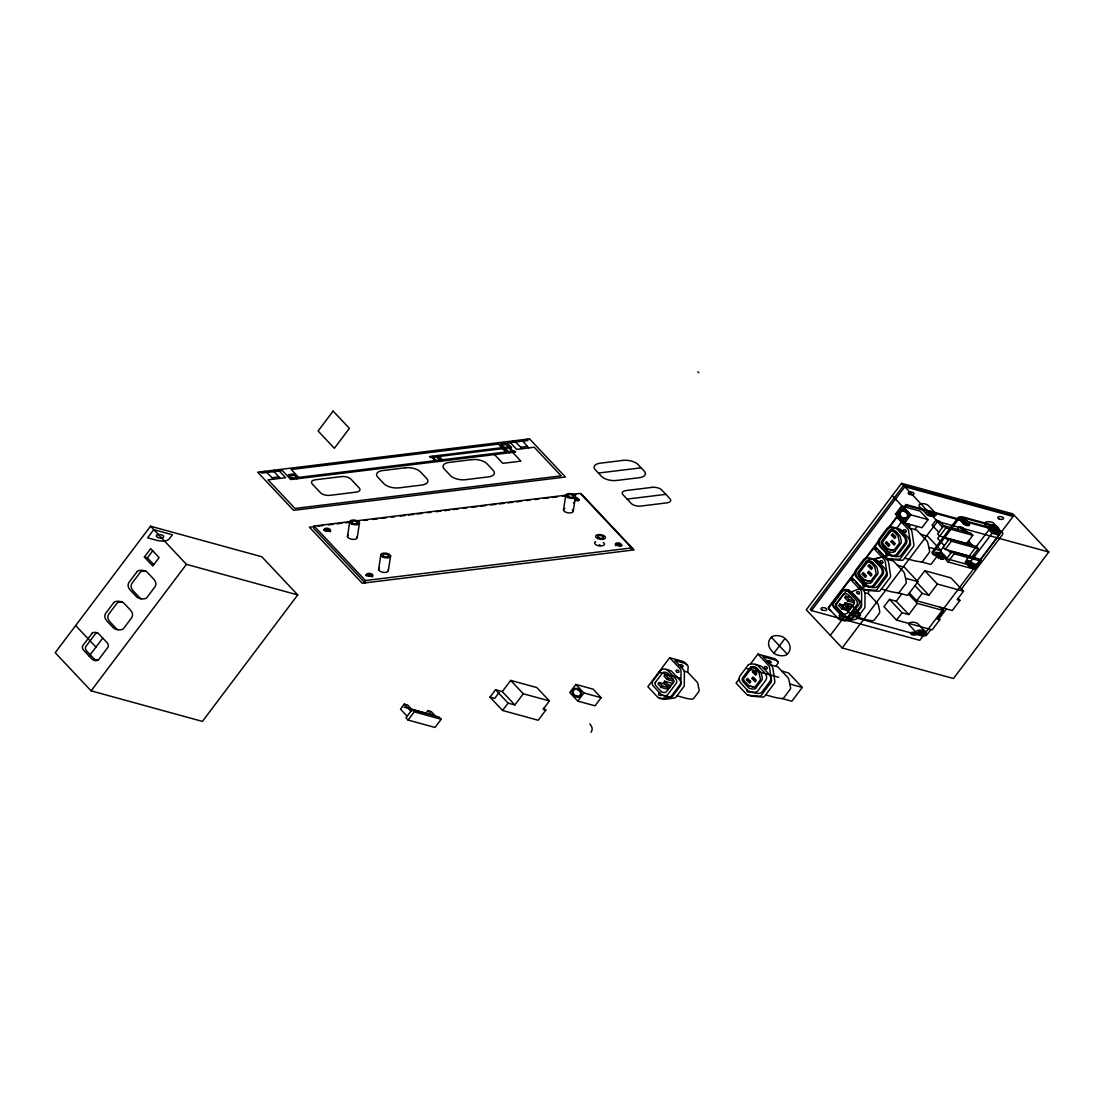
<?xml version="1.0" encoding="UTF-8"?>
<svg xmlns="http://www.w3.org/2000/svg" width="1104" height="1104" viewBox="0 0 1104 1104"><rect width="100%" height="100%" fill="white"/><g stroke="black" fill="none" stroke-linecap="round" stroke-linejoin="round"><path stroke-width="1.5" d="M676.973 695.768L686.743 698.459A2.829 1.325 8.6 0 0 687.475 698.611L690.828 699.08A2.829 1.325 8.6 0 0 693.629 698.501L698.556 691.96A11.233 5.258 8.6 0 0 699.067 689.862L697.852 683.735A11.233 5.258 8.6 0 0 696.721 681.72L687.764 672.212L688.165 666.913A7.397 3.464 8.6 0 0 683.128 662.883L674.944 660.634L683.197 669.397A11.233 5.258 8.6 0 1 684.383 671.936L684.287 685.225A11.233 5.258 8.6 0 1 683.735 686.798L675.758 697.383A2.829 1.325 8.6 0 1 674.434 697.976L665.077 699.315A2.829 1.325 8.6 0 1 662.855 699.149L659.488 698.225M857.601 617.274L867.371 619.965A2.829 1.325 8.6 0 0 868.103 620.117L871.456 620.6A2.829 1.325 8.6 0 0 874.258 620.006L879.184 613.479A11.233 5.258 8.6 0 0 879.695 611.368L878.48 605.24A11.233 5.258 8.6 0 0 877.349 603.226L868.393 593.717L868.641 590.502M314.088 526.028L313.729 528.374L365.051 582.884L365.41 580.538L314.088 526.028L351.624 521.433M347.456 536.627L349.664 522.068M357.282 537.358L359.49 522.799M378.575 569.678L380.783 555.119M388.401 570.409L390.609 555.85M563.482 510.158L565.69 495.586M573.307 510.89L575.515 496.317M631.226 550.275L631.571 547.929L580.262 493.405L571.734 494.454M902.078 521.226L896.71 528.333M150.53 526.208L55.2 652.712L91.108 690.856L202.405 721.409L297.735 594.918L261.841 556.775L150.53 526.208L186.438 564.351L297.735 594.918M144.362 557.051L150.71 548.633L159.114 557.561L152.766 565.979L144.362 557.051L147.398 557.879L153.773 564.655M147.398 557.879L152.738 550.786M89.148 656.107L102.741 638.084M91.108 690.856L186.438 564.351M273.102 471.725L274.275 470.152M521.737 441.255L522.91 439.696M441.172 719.27L439.047 717.02L412.109 709.624L405.941 717.793L408.066 720.056L435.004 727.453L441.172 719.27L414.235 711.873L407.624 705.056L404.257 704.131L400.49 709.141L407.141 716.22M408.066 720.056L414.235 711.873M425.744 713.363L427.828 710.603L431.195 711.528L435.418 716.027M489.997 697.107L495.544 689.752L502.279 691.601L514.85 704.959L523.282 693.767L549.419 700.93L543.071 709.361L545.831 710.12L538.186 720.25L502.568 710.465L489.997 697.107L494.702 698.404L499.146 692.512M502.279 691.601L510.71 680.409L536.834 687.571L549.419 700.93M502.568 710.465L508.116 703.11L514.85 704.959M575.86 684.425L569.747 692.539L577.792 701.081L595.028 705.815L601.142 697.7L593.096 689.144L575.86 684.425L583.906 692.967L601.142 697.7M577.792 701.081L583.906 692.967M669.7 657.708L647.841 686.716L657.86 697.369A2.829 1.325 8.6 0 0 661.71 698.39L671.066 697.052A2.829 1.325 8.6 0 0 672.391 696.458L680.368 685.874A11.233 5.258 8.6 0 0 680.92 684.301L681.016 671.011A11.233 5.258 8.6 0 0 679.829 668.472L669.7 657.708L681.251 660.882A7.397 3.464 8.6 0 1 685.501 663.131L687.378 665.132M655.086 682.741L662.524 672.874A2.829 1.325 8.6 0 1 664.981 672.239A2.829 1.325 8.6 0 1 667.685 673.288L672.626 678.532A11.233 5.258 8.6 0 1 673.261 682.658L666.319 691.849A2.829 1.325 8.6 0 1 663.877 692.47A2.829 1.325 8.6 0 1 661.158 691.421L656.231 686.177A11.233 5.258 8.6 0 1 655.597 682.065M664.925 684.163L659.143 682.576L658.039 684.052L661.227 687.447L668.196 689.365M670.266 676.034L665.132 674.627L664.028 676.103L667.216 679.484L673.799 681.292M672.667 683.431L664.649 681.223L663.545 682.7L666.733 686.095L669.99 686.992M661.227 687.447L662.331 685.97L669.314 687.889M667.216 679.484L668.334 678.022L673.274 679.374M666.733 686.095L667.837 684.618L671.108 685.515M739.087 679.098L736.078 683.1L746.635 694.319A2.829 1.325 8.6 0 0 749.368 695.368L758.696 696.1A2.829 1.325 8.6 0 0 761.139 695.479L770.965 682.438A11.261 5.272 8.6 0 0 771.489 680.45L769.502 667.285A11.261 5.272 8.6 0 0 768.343 665.146L757.937 654.092L750.416 664.07M746.442 679.829L747.56 678.353L750.748 681.748L749.644 683.21L746.442 679.829L749.809 680.754M752.445 671.867L753.549 670.39L756.737 673.785L755.633 675.262L752.445 671.867L755.812 672.791M751.948 678.463L753.066 677L756.254 680.381L755.15 681.858L751.948 678.463L755.315 679.388M901.595 483.317L806.265 609.808L842.159 647.951L953.47 678.518L1048.8 552.014L1012.892 513.871L901.595 483.317L937.503 521.461L1048.8 552.014M773.904 653.209L784.999 638.485A7.411 3.464 8.6 0 0 777.906 635.656A7.411 3.464 8.6 0 0 771.392 637.284A35.77 16.739 8.6 0 0 773.89 653.044A7.411 3.464 8.6 0 0 780.997 655.721A7.411 3.464 8.6 0 0 787.331 654.079A35.77 16.739 8.6 0 0 784.999 638.485M1013.099 516.465L1011.899 515.195L903.624 485.47L810.295 609.325L811.481 610.595L904.825 486.74L1013.099 516.465L925.856 632.219M775.753 666.278L778.03 663.269A4.83 2.263 8.6 0 0 774.98 660.026L762.892 656.714L771.71 666.071A11.261 5.272 8.6 0 1 772.869 668.21L774.856 681.375A11.261 5.272 8.6 0 1 774.332 683.362L764.506 696.403A2.829 1.325 8.6 0 1 762.064 697.024L752.735 696.293A2.829 1.325 8.6 0 1 751.631 696.1L748.264 695.175M892.294 495.655L910.179 514.657L903.831 523.089L895.427 514.147L901.775 505.729M928.064 519.598L910.828 514.864L904.714 522.979L921.95 527.712L928.064 519.598L920.032 511.055L902.796 506.322L896.669 514.436L910.731 529.34A11.261 5.272 8.6 0 1 911.89 531.479L913.877 544.631A11.261 5.272 8.6 0 1 913.353 546.632L903.527 559.659A2.829 1.325 8.6 0 1 901.085 560.294L891.742 559.549A2.829 1.325 8.6 0 1 890.638 559.355L887.285 558.431M854.827 572.355L828.662 607.076A4.94 2.305 8.6 0 0 828.938 608.897L829.946 609.96M865.301 558.458L878.135 541.429M888.61 527.533L897.676 515.499M904.286 506.722L905.942 504.528L998.513 529.948A4.94 2.305 8.6 0 1 1001.356 531.452L1002.363 532.514M895.427 514.147L898.449 514.988L903.803 507.881M850.328 579.214L828.469 608.221L838.502 618.875A2.829 1.325 8.6 0 0 842.338 619.896L851.695 618.571A2.829 1.325 8.6 0 0 853.019 617.964L860.996 607.379A11.233 5.258 8.6 0 0 861.562 605.806L861.644 592.531A11.233 5.258 8.6 0 0 860.458 589.978L850.328 579.214L854.731 580.428M854.786 573.293L851.777 577.295L862.348 588.515A2.829 1.325 8.6 0 0 865.067 589.564L874.409 590.295A2.829 1.325 8.6 0 0 876.838 589.674L886.664 576.633A11.261 5.272 8.6 0 0 887.202 574.646L885.215 561.481A11.261 5.272 8.6 0 0 884.042 559.342L873.637 548.288L866.116 558.265M878.108 542.368L875.099 546.356L885.656 557.575A2.829 1.325 8.6 0 0 888.375 558.624L897.718 559.369A2.829 1.325 8.6 0 0 900.16 558.734L909.986 545.707A11.261 5.272 8.6 0 0 910.51 543.706L908.523 530.555A11.261 5.272 8.6 0 0 907.364 528.416L896.945 517.348L889.424 527.339M851.267 579.476L852.412 577.958M874.575 548.55L875.72 547.032M897.897 517.61L898.684 516.562M905.791 507.136L906.95 505.604L999.52 531.024A4.94 2.305 8.6 0 1 1002.639 534.336L961.432 589.012M835.728 604.247L843.152 594.38A2.829 1.325 8.6 0 1 845.609 593.759A2.829 1.325 8.6 0 1 848.314 594.808L853.254 600.038A11.233 5.258 8.6 0 1 853.889 604.164L846.961 613.355A2.829 1.325 8.6 0 1 844.505 613.99A2.829 1.325 8.6 0 1 841.8 612.941L836.86 607.697A11.233 5.258 8.6 0 1 836.225 603.571M862.155 574.025L863.259 572.548L866.447 575.943L865.343 577.406L862.155 574.025L865.522 574.949M868.144 566.062L869.262 564.599L872.45 567.98L871.332 569.457L868.144 566.062L871.511 566.987M885.463 543.085L886.567 541.609L889.769 545.003L888.651 546.48L885.463 543.085L888.83 544.01M891.452 535.136L892.57 533.66L895.758 537.055L894.654 538.517L891.452 535.136L894.82 536.061M845.554 605.682L839.771 604.095L838.667 605.558L841.855 608.953L848.838 610.871M850.908 597.54L845.774 596.132L844.657 597.609L847.844 601.004L854.441 602.812M867.661 572.672L868.765 571.196L871.967 574.577L870.849 576.053L867.661 572.672L871.028 573.597M890.969 541.733L892.087 540.256L895.275 543.651L894.157 545.128L890.969 541.733L894.337 542.657M853.295 604.937L845.278 602.743L844.174 604.205L847.361 607.6L850.618 608.497M841.855 608.953L842.959 607.476L849.942 609.394M847.844 601.004L848.962 599.527L853.916 600.893M847.361 607.6L848.479 606.124L851.736 607.021M830.318 635.366L844.146 617.026M891.466 560.473L892.142 559.576M914.774 529.547L917.051 526.525M781.715 671.066L788.601 672.957L802.249 687.447L791.872 701.233L782.06 698.528M943.672 525.78L939.269 521.102L935.902 520.177L932.121 525.187L938.786 532.266M842.159 647.951L937.503 521.461M943.754 525.67L937.586 533.839L939.711 536.102L966.649 543.499L972.803 535.316L970.678 533.066L943.754 525.67L945.866 527.919L972.803 535.316M939.808 619.73L937.048 618.971L943.396 610.54L917.258 603.377L908.827 614.569L896.255 601.211L889.52 599.362L883.973 606.717L896.545 620.075L932.162 629.86L939.808 619.73L937.958 617.757M939.573 535.951L937.655 538.517L944.306 545.583M939.711 536.102L945.866 527.919M896.255 601.211L901.802 593.842M917.176 580.828L924.807 570.699L950.93 577.875L963.516 591.233L957.168 599.665L959.928 600.41L952.283 610.553L916.665 600.769L909.379 593.027M940.925 550.358L949.274 538.987L976.212 546.383L978.337 548.633L972.169 556.816L945.231 549.419L943.106 547.17M897.428 565.262L904.314 567.152L917.948 581.656L907.571 595.429L897.773 592.724M920.736 534.336L927.622 536.227L941.27 550.717L930.879 564.489L921.081 561.798M957.389 529.409L959.473 526.649L962.84 527.574L967.063 532.073M945.231 549.419L951.4 541.25L978.337 548.633M896.545 620.075L902.092 612.72L908.827 614.569M952.021 551.531L945.852 559.7L947.977 561.964L974.915 569.347L981.07 561.177L978.944 558.928L952.021 551.531L954.132 553.78L981.07 561.177M916.665 600.769L922.213 593.4L928.947 595.249L937.379 584.057L963.516 591.233M947.977 561.964L954.132 553.78M988.908 529.823L966.704 559.286L969.892 562.667L976.626 564.517L998.83 535.067L995.642 531.673L988.908 529.823L992.096 533.218L998.83 535.067M969.892 562.667L992.096 533.218M973.148 563.564L972.928 563.854A4.223 1.973 8.6 0 1 967.642 564.503L935.792 555.767A4.223 1.973 8.6 0 1 933.128 552.938L958.934 518.687A4.223 1.973 8.6 0 1 964.22 518.038L996.07 526.787A4.223 1.973 8.6 0 1 998.734 529.616L996.498 532.583M923.924 634.786L919.756 640.32L811.481 610.595M930.907 629.515L926.891 634.841A4.94 2.305 8.6 0 1 920.708 635.6L856.98 618.102M938.952 618.833L946.418 608.939M850.867 592.061L866.267 586.1L870.532 587.218A5.63 2.636 8.6 0 0 877.583 586.362L885.408 575.971A22.535 10.543 8.6 0 0 884.138 567.704L878.232 561.425M873.471 559.3L889.313 555.05L893.854 556.292A5.63 2.636 8.6 0 0 900.905 555.422L908.73 545.045A22.535 10.543 8.6 0 0 907.46 536.779L901.54 530.486M873.374 559.259L889.313 555.05M506.446 444.539L505.259 443.27L500.374 443.863L501.575 445.147L506.446 444.539L508.778 446.844M510.6 446.623L429.525 456.559L430.436 457.525L511.511 447.589L507.219 443.035L527.891 440.496L526.691 439.226M266.782 472.498L272.136 477.715L278.76 476.9L280.126 478.363M515.416 442.028L520.771 447.244L527.395 446.444L528.761 447.893M294.478 475.327L293.278 474.044L288.406 474.651L289.607 475.921L294.478 475.327L296.81 477.632M289.814 478.487L514.616 450.929L515.623 452.005L290.863 479.55L282.389 470.58L261.717 473.119L260.516 471.85M598.409 473.05L641.148 467.82M356.744 520.798L566.614 495.089M314.571 526.567L309.451 527.201L362.195 583.229L634.069 549.916L581.311 493.874M317.993 526.153L323.127 525.518M328.261 524.883L333.38 524.262M336.803 523.848L341.936 523.213M345.359 522.799L350.479 522.164M355.612 521.543L359.035 521.116M364.168 520.495L367.577 520.067M372.71 519.446L377.844 518.811M381.266 518.397L386.386 517.762M391.52 517.141L394.942 516.713M400.076 516.092L405.196 515.458M408.618 515.044L413.752 514.409M417.174 513.995L422.294 513.36M427.427 512.739L430.85 512.325M435.983 511.69L441.103 511.055M444.526 510.641L449.659 510.02M453.082 509.593L458.201 508.972M463.335 508.337L466.757 507.923M471.891 507.288L477.011 506.667M480.433 506.239L485.567 505.618M490.7 504.983L495.82 504.362M499.243 503.935L504.376 503.314M507.799 502.886L512.918 502.265M516.341 501.837L521.474 501.216M526.608 500.581L530.017 500.167M535.15 499.532L538.573 499.118M543.706 498.484L548.826 497.863M552.248 497.449L557.382 496.814M562.502 496.179L565.924 495.765M572.769 494.923L576.191 494.509M627.086 499.091L665.836 494.344M365.41 580.538L631.571 547.929M840.489 614.569L839.62 614.721A4.789 2.249 8.6 0 0 839.896 616.888L841.69 617.026A4.789 2.249 8.6 0 0 842.076 616.17M659.861 693.064L658.991 693.215A4.789 2.249 8.6 0 0 659.267 695.382L661.061 695.52A4.789 2.249 8.6 0 0 661.434 694.664M904.245 511.345L906.77 512.035M903.279 517.955L906.412 518.825M896.945 517.348L900.312 518.273M909.572 528.112L916.734 530.072L926.656 540.629A11.261 5.272 8.6 0 1 927.788 542.588L929.554 550.634A11.261 5.272 8.6 0 1 929.057 552.8L922.751 561.163A2.829 1.325 8.6 0 1 919.784 561.715L914.761 560.86A2.829 1.325 8.6 0 1 914.195 560.735L904.687 558.127M894.088 527.629L898.297 528.788M893.039 531.341L896.614 532.321M928.823 547.308L941.27 550.717M512.932 440.91L516.506 441.89M888.541 549.295L895.04 551.075M873.637 548.288L878.053 549.502M879.64 551.2L878.605 550.91L887.409 560.266A11.261 5.272 8.6 0 1 888.582 562.405L890.569 575.57A11.261 5.272 8.6 0 1 890.031 577.558L880.205 590.599A2.829 1.325 8.6 0 1 877.777 591.22L868.434 590.488A2.829 1.325 8.6 0 1 867.33 590.295L863.963 589.37M886.264 559.052L893.412 561.011L903.348 571.568A11.261 5.272 8.6 0 1 904.48 573.528L906.246 581.56A11.261 5.272 8.6 0 1 905.749 583.726L899.443 592.103A2.829 1.325 8.6 0 1 896.462 592.655L891.452 591.799A2.829 1.325 8.6 0 1 890.887 591.675L881.365 589.053M870.78 558.555L874.989 559.714M869.717 562.281L873.305 563.261M905.515 578.234L917.948 581.656M865.232 580.221L871.718 582.001M856.621 582.429L855.572 582.139L863.825 590.902A11.233 5.258 8.6 0 1 865.012 593.455L864.929 606.731A11.233 5.258 8.6 0 1 864.363 608.304L856.387 618.889A2.829 1.325 8.6 0 1 855.062 619.496L845.705 620.821A2.829 1.325 8.6 0 1 843.484 620.655L840.116 619.73M864.929 592.765L868.393 593.717M846.409 590.833L850.384 591.923A3.547 1.656 8.6 0 1 852.412 593L859.878 600.935A14.09 6.596 8.6 0 1 860.665 606.096L852.109 617.453A3.547 1.656 8.6 0 1 847.679 617.992L843.704 616.901M845.416 616.349L848.962 617.329M264.298 471.38L267.872 472.36M757.937 654.092L773.393 658.329A4.83 2.263 8.6 0 1 776.167 659.806L777.754 661.489M770.564 664.856L777.713 666.816L787.649 677.373A11.261 5.272 8.6 0 1 788.78 679.333L790.533 687.364A11.261 5.272 8.6 0 1 790.036 689.531L783.73 697.894A2.829 1.325 8.6 0 1 780.763 698.459L775.739 697.604A2.829 1.325 8.6 0 1 775.187 697.48L765.665 694.858M755.081 664.36L759.29 665.519A5.63 2.636 8.6 0 1 762.519 667.23L768.439 673.509A22.535 10.543 8.6 0 1 769.709 681.775L761.884 692.167A5.63 2.636 8.6 0 1 754.832 693.022L750.623 691.877M754.018 668.086L757.592 669.065M747.008 668.596L778.693 677.29M789.815 684.038L802.249 687.447M749.519 686.026L756.019 687.806M684.301 671.26L687.764 672.212M665.781 669.328L669.742 670.418A3.547 1.656 8.6 0 1 671.784 671.494L679.25 679.415A14.09 6.596 8.6 0 1 680.036 684.59L671.48 695.948A3.547 1.656 8.6 0 1 667.051 696.486L663.076 695.396M658.771 672.212L679.981 678.035M577.323 689.448L579.848 690.138M576.357 696.058L579.49 696.928M404.05 707.098L427.621 713.57M94.364 659.254L97.911 660.233M892.336 555.878L892.432 555.919A5.617 2.622 8.6 0 1 890.652 554.732L884.58 548.288A22.535 10.543 8.6 0 1 883.324 540.022L891.245 529.506A5.617 2.622 8.6 0 1 896.117 528.264A5.617 2.622 8.6 0 1 901.499 530.348M998.499 528.057L997.588 527.091A4.223 1.973 8.6 0 0 995.159 525.821L963.309 517.072A4.223 1.973 8.6 0 0 958.024 517.721L932.218 551.972A4.223 1.973 8.6 0 0 932.452 553.518L933.363 554.484M997.354 527.146L993.973 523.544A4.982 2.332 8.6 0 0 987.335 521.723A4.982 2.332 8.6 0 0 985.154 524.621L988.535 528.223M999.796 531.645L996.65 528.305A3.16 1.477 8.6 0 0 992.441 527.146A3.16 1.477 8.6 0 0 991.047 528.995L994.193 532.335M969.243 523.213L966.097 519.874A3.16 1.477 8.6 0 0 961.888 518.714A3.16 1.477 8.6 0 0 960.494 520.564L963.64 523.903M959.473 526.649L963.695 531.148M968.498 541.043L972.583 545.39M967.38 542.519L969.215 544.465M935.75 513.415L928.312 505.522A4.982 2.332 8.6 0 0 921.688 503.7A4.982 2.332 8.6 0 0 919.508 506.598L926.932 514.505M973.107 555.574L975.329 557.934M935.902 520.177L942.554 527.257M974.39 565.248L971.244 561.908A3.16 1.477 8.6 0 0 967.021 560.749A3.16 1.477 8.6 0 0 965.641 562.598L968.788 565.938M948.681 538.559L951.4 541.25M945.314 537.634L948.074 540.574M905.942 504.528L906.95 505.604M948.074 550.206L950.82 553.118M902.796 506.322L910.828 514.864M940.732 551.42L947.053 558.113M943.934 556.927L940.787 553.587A3.16 1.477 8.6 0 0 936.578 552.428A3.16 1.477 8.6 0 0 935.185 554.277L938.331 557.617M898.449 514.988L904.825 521.764M958.079 598.451L959.928 600.41M924.807 570.699L937.379 584.057M917.148 582.719L928.947 595.249M940.304 607.255L943.396 610.54M914.926 585.658L922.213 593.4M908.551 594.118L917.258 603.377M697.866 371.772L698.777 372.738M925.649 631.957L918.211 624.064A4.982 2.332 8.6 0 0 911.587 622.242A4.982 2.332 8.6 0 0 909.406 625.14L916.844 633.047M889.52 599.362L902.092 612.72M863.093 584.361L857.173 578.068A22.535 10.543 8.6 0 1 855.904 569.802L863.728 559.424A5.63 2.636 8.6 0 1 868.613 558.182A5.63 2.636 8.6 0 1 874.023 560.266L879.929 566.559A22.535 10.543 8.6 0 1 881.199 574.825L873.374 585.203A5.63 2.636 8.6 0 1 868.503 586.445A5.63 2.636 8.6 0 1 863.107 584.375M845.774 596.132L848.962 599.527M860.002 613.934L852.564 606.041A4.982 2.332 8.6 0 0 845.94 604.219A4.982 2.332 8.6 0 0 843.746 607.117L851.184 615.025M845.278 602.743L848.479 606.124M839.771 604.095L842.959 607.476M771.392 637.284L787.345 654.244M520.771 447.244L522.151 448.707M510.352 442.649L516.686 449.383L534.226 447.23L561.163 475.838L294.989 508.461L268.051 479.84L285.591 477.701L279.257 470.966M509.91 447.782L513.056 451.122M507.909 446.954L513.001 452.323M512.491 452.198L520.895 461.127L502.789 463.349L494.385 454.42M504.487 447.368L509.51 452.75M504.307 448.472L507.454 451.812M501.796 447.7L498.415 444.112L291.194 469.504L298.632 477.397M502.596 448.679L505.784 452.074M665.132 674.627L668.334 678.022M664.649 681.223L667.837 684.618M659.143 682.576L662.331 685.97M439.282 456.449L442.469 459.83M437.57 456.656L440.717 459.995M435.569 455.814L440.662 461.182M432.147 456.242L437.184 461.61M431.968 457.332L435.114 460.672M543.968 708.147L545.831 710.12M510.71 680.409L523.282 693.767M295.969 477.728L296.976 478.791M495.544 689.752L508.116 703.11M292.491 478.156L293.485 479.219M272.136 477.715L273.516 479.177M427.828 710.603L432.05 715.102M404.257 704.131L410.909 711.211M75.665 625.554L95.951 647.096M501.575 445.147L503.617 447.479M289.607 475.921L291.649 478.253M522.827 441.117L527.395 446.444M274.192 471.587L278.76 476.9M769.516 660.965A2.484 1.159 8.6 0 1 767.404 661.503M749.657 691.559A4.789 2.249 8.6 0 1 749.368 691.973L747.698 691.932A4.789 2.249 8.6 0 1 747.104 689.876M766.935 661.006A2.484 1.159 8.6 0 1 770.978 661.738A2.484 1.159 8.6 0 1 769.005 663.2M680.892 664.801A2.401 1.118 8.6 0 1 679.126 665.077M679.029 664.981A2.401 1.118 8.6 0 1 682.948 665.671A2.401 1.118 8.6 0 1 681.016 667.078M994.856 527.988A1.932 0.897 8.6 0 1 991.944 528.347M964.344 519.611A1.932 0.897 8.6 0 1 961.446 519.97M969.243 561.977A1.932 0.897 8.6 0 1 966.58 562.005M970.319 562.792A1.932 0.897 8.6 0 1 968.029 563.137A1.932 0.897 8.6 0 1 966.607 561.922A1.932 0.897 8.6 0 1 968.719 561.425M908.523 524.234A2.484 1.159 8.6 0 1 906.425 524.773M888.679 554.815A4.789 2.249 8.6 0 1 888.389 555.243L886.664 555.174A4.789 2.249 8.6 0 1 886.126 553.132M905.956 524.276A2.484 1.159 8.6 0 1 910 524.993A2.484 1.159 8.6 0 1 908.026 526.47M883.89 555.698A2.484 1.159 8.6 0 1 883.117 555.698M865.37 585.755A4.789 2.249 8.6 0 1 865.081 586.169L863.273 586.031A4.789 2.249 8.6 0 1 862.817 584.071M878.191 561.274A5.617 2.622 8.6 0 0 872.809 559.19A5.617 2.622 8.6 0 0 867.937 560.432L860.002 570.947A22.535 10.543 8.6 0 0 861.272 579.214L867.344 585.658A5.617 2.622 8.6 0 0 869.124 586.845M885.477 557.396A2.484 1.159 8.6 0 1 884.704 557.396M882.648 555.202A2.484 1.159 8.6 0 1 883.269 555.036M860.527 586.583A2.401 1.118 8.6 0 1 859.754 586.583M862.417 588.584A2.401 1.118 8.6 0 1 861.644 588.584M859.671 586.486A2.401 1.118 8.6 0 1 860.278 586.321M933.28 514.326A1.973 0.925 8.6 0 1 930.424 514.671M830.65 610.553A4.94 2.305 8.6 0 1 829.518 609.339M923.179 632.868A1.973 0.925 8.6 0 1 920.322 633.213M938.98 553.27A1.932 0.897 8.6 0 1 936.082 553.628M573.901 502.913A3.74 1.753 8.6 0 1 573.445 502.734M574.632 499.712A3.74 1.753 8.6 0 1 578.261 500.636M574.522 499.491A4.181 1.96 8.6 0 1 578.772 500.664M324.203 530.472A3.74 1.753 8.6 0 1 330.234 531.59M324.093 530.224A4.181 1.96 8.6 0 1 330.62 531.535M615.494 545.059A3.74 1.753 8.6 0 1 620.903 545.873M615.425 544.81A4.181 1.96 8.6 0 1 621.428 545.914M366.349 575.75A3.74 1.753 8.6 0 1 372.586 576.578M365.99 575.598A4.181 1.96 8.6 0 1 372.628 576.247M574.508 498.787A5.63 2.636 8.6 0 1 579.048 499.864M615.508 545.638A2.953 1.38 8.6 0 1 620.172 545.942M615.521 543.982A5.63 2.636 8.6 0 1 622.132 545.321M367.894 575.75A2.953 1.38 8.6 0 1 372.007 576.799M365.879 574.632A5.63 2.636 8.6 0 1 372.669 575.35A2.953 1.38 8.6 0 0 368.584 573.362A2.953 1.38 8.6 0 0 368.018 575.695A2.953 1.38 8.6 0 0 372.655 575.267M325.087 530.693A2.953 1.38 8.6 0 1 329.434 531.576M323.969 529.382A5.63 2.636 8.6 0 1 330.717 530.486M931.472 512.601A2.76 1.283 8.6 0 1 928.947 512.905M855.71 613.12A2.76 1.283 8.6 0 1 853.199 613.424M921.371 631.143A2.76 1.283 8.6 0 1 918.845 631.447M993.076 526.318A2.76 1.283 8.6 0 1 990.55 526.636M145.631 571.223A5.617 2.622 8.6 0 0 140.18 572.396L132.259 582.926A22.535 10.543 8.6 0 0 133.529 591.192L139.587 597.623A5.617 2.622 8.6 0 0 141.381 598.823M122.309 602.149A5.617 2.622 8.6 0 0 116.872 603.336L108.951 613.852A22.535 10.543 8.6 0 0 110.221 622.118L116.279 628.562A5.617 2.622 8.6 0 0 118.059 629.749M95.758 660.565A3.505 1.642 8.6 0 1 95.137 660.082L86.885 651.305A14.09 6.596 8.6 0 1 86.098 646.144L95.248 634A3.505 1.642 8.6 0 1 97.994 633.213M846.823 617.66A3.505 1.642 8.6 0 1 846.202 617.177L837.95 608.414A14.09 6.596 8.6 0 1 837.149 603.239L846.299 591.095A3.505 1.642 8.6 0 1 849.059 590.309M589.757 723.962A22.535 10.543 8.6 0 1 591.013 732.228M574.591 497.78A2.953 1.38 8.6 0 1 578.841 499.519A2.953 1.38 8.6 0 1 574.604 500.278M356.965 536.668A4.982 2.332 8.6 0 1 351.762 539.249A4.982 2.332 8.6 0 1 348.381 535.15M388.042 569.678A4.982 2.332 8.6 0 1 382.922 572.314A4.982 2.332 8.6 0 1 379.5 568.201M572.327 509.565A4.982 2.332 8.6 0 1 571.61 512.684A4.982 2.332 8.6 0 1 564.848 511.732A4.982 2.332 8.6 0 1 564.779 508.502M603.35 542.547A4.982 2.332 8.6 0 1 602.894 545.693A4.982 2.332 8.6 0 1 596.16 544.907A4.982 2.332 8.6 0 1 595.663 541.65M600.024 544.907A2.76 1.283 8.6 0 1 599.21 544.838M153.76 529.644L147.619 537.8L156.934 540.367A9.908 4.637 8.6 0 0 169.34 538.849L172.417 534.764L153.76 529.644M113.85 602.508L105.915 613.024A22.535 10.543 8.6 0 0 107.185 621.29L113.243 627.734A5.617 2.622 8.6 0 0 118.625 629.818A5.617 2.622 8.6 0 0 123.51 628.576L131.431 618.061A22.535 10.543 8.6 0 0 130.162 609.794L124.103 603.35A5.617 2.622 8.6 0 0 118.721 601.266A5.617 2.622 8.6 0 0 113.85 602.508M137.158 571.568L129.223 582.084A22.535 10.543 8.6 0 0 130.493 590.35L136.565 596.795A5.617 2.622 8.6 0 0 141.947 598.879A5.617 2.622 8.6 0 0 146.818 597.637L154.739 587.121A22.535 10.543 8.6 0 0 153.47 578.855L147.412 572.41A5.617 2.622 8.6 0 0 142.03 570.326A5.617 2.622 8.6 0 0 137.158 571.568M92.212 633.172L83.062 645.316A14.09 6.596 8.6 0 0 83.863 650.477L92.115 659.254A3.505 1.642 8.6 0 0 95.468 660.551A3.505 1.642 8.6 0 0 98.504 659.778L107.668 647.634A14.09 6.596 8.6 0 0 106.867 642.459L98.615 633.696A3.505 1.642 8.6 0 0 95.261 632.399A3.505 1.642 8.6 0 0 92.212 633.172M333.118 411.074L318.09 431.015L334.374 448.307L349.402 428.366L333.118 411.074M661.337 669.866L652.781 681.223A14.09 6.596 8.6 0 0 653.582 686.384L661.048 694.319A3.547 1.656 8.6 0 0 664.442 695.63A3.547 1.656 8.6 0 0 667.506 694.858L676.062 683.5A14.09 6.596 8.6 0 0 675.275 678.325L667.81 670.404A3.547 1.656 8.6 0 0 664.415 669.079A3.547 1.656 8.6 0 0 661.337 669.866M748.029 665.229L740.204 675.607A22.535 10.543 8.6 0 0 741.474 683.873L747.38 690.166A5.63 2.636 8.6 0 0 752.804 692.249A5.63 2.636 8.6 0 0 757.675 691.007L765.5 680.63A22.535 10.543 8.6 0 0 764.23 672.364L758.31 666.071A5.63 2.636 8.6 0 0 752.914 663.987A5.63 2.636 8.6 0 0 748.029 665.229M750.527 667.313L742.785 677.566A12.875 6.031 8.6 0 0 743.516 682.3L748.595 687.695A3.215 1.504 8.6 0 0 751.093 688.813L752.21 689.006A3.215 1.504 8.6 0 0 755.591 688.372L761.691 680.285A12.875 6.031 8.6 0 0 762.257 677.801L761.429 673.992A12.875 6.031 8.6 0 0 760.132 671.756L756.406 667.796A3.215 1.504 8.6 0 0 753.314 666.595A3.215 1.504 8.6 0 0 750.527 667.313M751.327 668.403L744.055 678.063A8.584 4.016 8.6 0 0 744.538 681.223L748.512 685.446A2.153 1.007 8.6 0 0 750.168 686.191L753.259 686.716A2.153 1.007 8.6 0 0 755.522 686.288L759.952 680.409A8.584 4.016 8.6 0 0 760.339 678.753L759.179 673.481A8.584 4.016 8.6 0 0 758.324 671.991L755.246 668.734A2.153 1.007 8.6 0 0 753.19 667.934A2.153 1.007 8.6 0 0 751.327 668.403M887.036 528.485L879.212 538.876A22.535 10.543 8.6 0 0 880.481 547.142L886.402 553.421A5.63 2.636 8.6 0 0 891.825 555.519A5.63 2.636 8.6 0 0 896.696 554.277L904.521 543.886A22.535 10.543 8.6 0 0 903.251 535.619L897.331 529.34A5.63 2.636 8.6 0 0 891.935 527.243A5.63 2.636 8.6 0 0 887.036 528.485M864.901 559.604L856.98 570.119A22.535 10.543 8.6 0 0 858.25 578.386L864.308 584.83A5.617 2.622 8.6 0 0 869.69 586.914A5.617 2.622 8.6 0 0 874.561 585.672L882.496 575.156A22.535 10.543 8.6 0 0 881.227 566.89L875.155 560.446A5.617 2.622 8.6 0 0 869.773 558.362A5.617 2.622 8.6 0 0 864.901 559.604M888.209 528.664L880.288 539.194A22.535 10.543 8.6 0 0 881.558 547.46L887.616 553.891A5.617 2.622 8.6 0 0 892.998 555.974A5.617 2.622 8.6 0 0 897.869 554.732L905.804 544.217A22.535 10.543 8.6 0 0 904.535 535.951L898.477 529.506A5.617 2.622 8.6 0 0 893.081 527.422A5.617 2.622 8.6 0 0 888.209 528.664M841.979 591.371L833.423 602.729A14.09 6.596 8.6 0 0 834.21 607.904L841.676 615.825A3.547 1.656 8.6 0 0 845.071 617.15A3.547 1.656 8.6 0 0 848.148 616.363L856.704 605.006A14.09 6.596 8.6 0 0 855.904 599.831L848.438 591.91A3.547 1.656 8.6 0 0 845.043 590.599A3.547 1.656 8.6 0 0 841.979 591.371M843.277 590.267L834.127 602.411A14.09 6.596 8.6 0 0 834.914 607.573L843.166 616.349A3.505 1.642 8.6 0 0 846.533 617.647A3.505 1.642 8.6 0 0 849.569 616.874L858.719 604.73A14.09 6.596 8.6 0 0 857.932 599.555L849.68 590.792A3.505 1.642 8.6 0 0 846.313 589.495A3.505 1.642 8.6 0 0 843.277 590.267M866.226 561.508L858.484 571.762A12.875 6.031 8.6 0 0 859.216 576.495L864.308 581.891A3.215 1.504 8.6 0 0 866.792 583.022L867.91 583.202A3.215 1.504 8.6 0 0 871.304 582.567L877.39 574.48A12.875 6.031 8.6 0 0 877.97 571.996L877.128 568.187A12.875 6.031 8.6 0 0 875.831 565.952L872.105 561.991A3.215 1.504 8.6 0 0 869.014 560.791A3.215 1.504 8.6 0 0 866.226 561.508M889.534 530.569L881.806 540.836A12.875 6.031 8.6 0 0 882.524 545.555L887.616 550.965A3.215 1.504 8.6 0 0 890.1 552.083L891.218 552.276A3.215 1.504 8.6 0 0 894.613 551.641L900.712 543.554A12.875 6.031 8.6 0 0 901.278 541.07L900.436 537.262A12.875 6.031 8.6 0 0 899.153 535.012L895.413 531.052A3.215 1.504 8.6 0 0 892.336 529.865A3.215 1.504 8.6 0 0 889.534 530.569M867.04 562.612L859.754 572.258A8.584 4.016 8.6 0 0 860.237 575.419L864.211 579.641A2.153 1.007 8.6 0 0 865.881 580.387L868.972 580.911A2.153 1.007 8.6 0 0 871.222 580.497L875.665 574.604A8.584 4.016 8.6 0 0 876.038 572.948L874.892 567.691A8.584 4.016 8.6 0 0 874.023 566.186L870.959 562.93A2.153 1.007 8.6 0 0 868.903 562.129A2.153 1.007 8.6 0 0 867.04 562.612M890.348 531.673L883.062 541.333A8.584 4.016 8.6 0 0 883.545 544.479L887.519 548.702A2.153 1.007 8.6 0 0 889.189 549.447L892.28 549.985A2.153 1.007 8.6 0 0 894.544 549.557L898.973 543.679A8.584 4.016 8.6 0 0 899.36 542.023L898.201 536.751A8.584 4.016 8.6 0 0 897.331 535.261L894.268 531.99A2.153 1.007 8.6 0 0 892.211 531.203A2.153 1.007 8.6 0 0 890.348 531.673M678.546 672.322L676.78 672.212A4.789 2.249 8.6 0 1 676.407 670.073L678.242 670.225A4.789 2.249 8.6 0 1 678.546 672.322M766.852 668.776L765.086 668.665A4.789 2.249 8.6 0 1 764.713 666.526L766.549 666.692A4.789 2.249 8.6 0 1 766.852 668.776M905.873 532.045L904.066 531.907A4.789 2.249 8.6 0 1 903.734 529.796L905.556 529.948A4.789 2.249 8.6 0 1 905.873 532.045M882.565 562.971L882.538 562.999A4.789 2.249 8.6 0 0 882.248 560.887L880.426 560.722A4.789 2.249 8.6 0 0 880.757 562.833L882.469 563.054M859.174 593.828L857.38 593.69A4.789 2.249 8.6 0 1 857.049 591.578L858.871 591.744A4.789 2.249 8.6 0 1 859.174 593.828M529.547 438.881L257.674 472.195L293.581 510.338L565.441 477.025L529.547 438.881M405.472 467.765L382.688 470.566A11.261 5.272 8.6 0 0 377.734 477.121L383.957 483.731A11.261 5.272 8.6 0 0 398.958 487.858L421.756 485.056A11.261 5.272 8.6 0 0 426.696 478.501L420.472 471.891A11.261 5.272 8.6 0 0 405.472 467.765M471.96 459.623L449.162 462.41A11.261 5.272 8.6 0 0 444.222 468.979L450.446 475.589A11.261 5.272 8.6 0 0 465.433 479.702L488.23 476.914A11.261 5.272 8.6 0 0 493.184 470.359L486.961 463.735A11.261 5.272 8.6 0 0 471.96 459.623M341.564 476.569L315.289 479.798A7.052 3.298 8.6 0 0 312.197 483.897L320.533 492.77A7.052 3.298 8.6 0 0 329.917 495.337L356.192 492.122A7.052 3.298 8.6 0 0 359.283 488.023L350.934 479.15A7.052 3.298 8.6 0 0 341.564 476.569M623.029 460.396L600.245 463.183A11.261 5.272 8.6 0 0 595.291 469.752L601.514 476.362A11.261 5.272 8.6 0 0 616.515 480.475L639.313 477.687A11.261 5.272 8.6 0 0 644.253 471.118L638.029 464.508A11.261 5.272 8.6 0 0 623.029 460.396M652.285 487.333L626.009 490.549A7.052 3.298 8.6 0 0 622.918 494.647L631.267 503.521A7.052 3.298 8.6 0 0 640.637 506.087L666.913 502.872A7.052 3.298 8.6 0 0 670.004 498.773L661.669 489.9A7.052 3.298 8.6 0 0 652.285 487.333M579.628 695.686A12.448 5.824 8.6 0 0 578.827 690.248A2.581 1.201 8.6 0 0 576.357 689.269A2.581 1.201 8.6 0 0 574.08 689.834A12.448 5.824 8.6 0 0 574.949 695.327A2.581 1.201 8.6 0 0 577.433 696.251A2.581 1.201 8.6 0 0 579.628 695.686M580.318 696.403A15.553 7.286 8.6 0 0 579.31 689.614A3.229 1.504 8.6 0 0 576.219 688.385A3.229 1.504 8.6 0 0 573.39 689.089A15.553 7.286 8.6 0 0 574.466 695.948A3.229 1.504 8.6 0 0 577.558 697.107A3.229 1.504 8.6 0 0 580.318 696.403M931.21 515.651A1.973 0.925 8.6 0 0 934.288 515.347A1.973 0.925 8.6 0 0 931.555 514.091A1.973 0.925 8.6 0 0 931.21 515.651M996.857 533.674A1.973 0.925 8.6 0 0 999.948 533.384A1.973 0.925 8.6 0 0 997.202 532.114A1.973 0.925 8.6 0 0 996.857 533.674M906.55 517.583A12.448 5.824 8.6 0 0 905.749 512.159A2.581 1.201 8.6 0 0 903.279 511.166A2.581 1.201 8.6 0 0 901.016 511.732A12.448 5.824 8.6 0 0 901.885 517.224A2.581 1.201 8.6 0 0 904.355 518.149A2.581 1.201 8.6 0 0 906.563 517.583M907.24 518.3A15.553 7.286 8.6 0 0 906.232 511.511A3.229 1.504 8.6 0 0 903.141 510.283A3.229 1.504 8.6 0 0 900.312 510.986A15.553 7.286 8.6 0 0 901.388 517.845A3.229 1.504 8.6 0 0 904.48 519.004A3.229 1.504 8.6 0 0 907.24 518.3M992.731 529.258A1.932 0.897 8.6 0 0 995.753 528.968A1.932 0.897 8.6 0 0 993.076 527.726A1.932 0.897 8.6 0 0 992.731 529.258M962.219 520.881A1.932 0.897 8.6 0 0 965.255 520.591A1.932 0.897 8.6 0 0 962.564 519.349A1.932 0.897 8.6 0 0 962.219 520.881M995.891 532.583A1.891 0.883 8.6 0 0 998.872 532.294A1.891 0.883 8.6 0 0 996.236 531.079A1.891 0.883 8.6 0 0 995.891 532.583M921.109 634.193A1.973 0.925 8.6 0 0 924.186 633.903A1.973 0.925 8.6 0 0 921.454 632.633A1.973 0.925 8.6 0 0 921.109 634.193M936.854 554.539A1.932 0.897 8.6 0 0 939.89 554.249A1.932 0.897 8.6 0 0 937.199 553.007A1.932 0.897 8.6 0 0 936.854 554.539M966.359 525.297A1.973 0.925 8.6 0 0 969.436 525.007A1.973 0.925 8.6 0 0 966.704 523.738A1.973 0.925 8.6 0 0 966.359 525.297M965.338 524.152A1.891 0.883 8.6 0 0 968.318 523.876A1.891 0.883 8.6 0 0 965.683 522.647A1.891 0.883 8.6 0 0 965.338 524.152M940.994 558.955A1.973 0.925 8.6 0 0 944.072 558.665A1.973 0.925 8.6 0 0 941.339 557.396A1.973 0.925 8.6 0 0 940.994 558.955M940.028 557.865A1.891 0.883 8.6 0 0 942.995 557.589A1.891 0.883 8.6 0 0 940.36 556.361A1.891 0.883 8.6 0 0 940.028 557.865M970.485 566.186A1.891 0.883 8.6 0 0 973.452 565.91A1.891 0.883 8.6 0 0 970.816 564.682A1.891 0.883 8.6 0 0 970.485 566.186M969.74 566.587A3.16 1.477 8.6 0 0 974.708 566.117A3.16 1.477 8.6 0 0 970.306 564.075A3.16 1.477 8.6 0 0 969.74 566.587M939.283 558.265A3.16 1.477 8.6 0 0 944.251 557.796A3.16 1.477 8.6 0 0 939.849 555.754A3.16 1.477 8.6 0 0 939.283 558.265M964.606 524.552A3.16 1.477 8.6 0 0 969.56 524.083A3.16 1.477 8.6 0 0 965.172 522.04A3.16 1.477 8.6 0 0 964.606 524.552M995.159 532.984A3.16 1.477 8.6 0 0 1000.114 532.514A3.16 1.477 8.6 0 0 995.725 530.472A3.16 1.477 8.6 0 0 995.159 532.984M918.39 634.082A4.982 2.332 8.6 0 0 926.159 633.296A4.982 2.332 8.6 0 0 919.177 630.122A4.982 2.332 8.6 0 0 918.39 634.082M909.351 494.302A2.953 1.38 8.6 0 0 913.988 493.874A2.953 1.38 8.6 0 0 909.875 491.97A2.953 1.38 8.6 0 0 909.351 494.302M998.968 518.908A2.953 1.38 8.6 0 0 1003.605 518.48A2.953 1.38 8.6 0 0 999.506 516.575A2.953 1.38 8.6 0 0 998.968 518.908M911.794 634.607A2.953 1.38 8.6 0 0 916.417 634.165A2.953 1.38 8.6 0 0 912.318 632.261A2.953 1.38 8.6 0 0 911.794 634.607M822.163 610.001A2.953 1.38 8.6 0 0 826.799 609.56A2.953 1.38 8.6 0 0 822.701 607.655A2.953 1.38 8.6 0 0 822.163 610.001M928.45 515.527A4.982 2.332 8.6 0 0 936.247 514.781A4.982 2.332 8.6 0 0 929.333 511.58A4.982 2.332 8.6 0 0 928.45 515.527M929.651 514.878A2.912 1.366 8.6 0 0 934.219 514.436A2.912 1.366 8.6 0 0 930.161 512.56A2.912 1.366 8.6 0 0 929.651 514.878M852.688 616.032A4.982 2.332 8.6 0 0 860.499 615.301A4.982 2.332 8.6 0 0 853.585 612.099A4.982 2.332 8.6 0 0 852.688 616.032M853.889 615.397A2.912 1.366 8.6 0 0 858.47 614.956A2.912 1.366 8.6 0 0 854.413 613.079A2.912 1.366 8.6 0 0 853.889 615.397M919.549 633.42A2.912 1.366 8.6 0 0 924.117 632.978A2.912 1.366 8.6 0 0 920.074 631.102A2.912 1.366 8.6 0 0 919.549 633.42M990.04 529.244A4.982 2.332 8.6 0 0 997.85 528.499A4.982 2.332 8.6 0 0 990.937 525.297A4.982 2.332 8.6 0 0 990.04 529.244M991.24 528.595A2.912 1.366 8.6 0 0 995.822 528.167A2.912 1.366 8.6 0 0 991.765 526.291A2.912 1.366 8.6 0 0 991.24 528.595M157.844 537.455A3.74 1.753 8.6 0 0 163.696 536.903A3.74 1.753 8.6 0 0 158.507 534.488A3.74 1.753 8.6 0 0 157.844 537.455M352.88 523.337A2.912 1.366 8.6 0 0 357.448 522.91A2.912 1.366 8.6 0 0 353.404 521.033A2.912 1.366 8.6 0 0 352.88 523.337M598.823 537.869A2.912 1.366 8.6 0 0 603.391 537.427A2.912 1.366 8.6 0 0 599.348 535.55A2.912 1.366 8.6 0 0 598.823 537.869M597.595 538.504A4.982 2.332 8.6 0 0 605.42 537.786A4.982 2.332 8.6 0 0 598.547 534.571A4.982 2.332 8.6 0 0 597.595 538.504M382.771 557.037A4.982 2.332 8.6 0 0 390.595 556.319A4.982 2.332 8.6 0 0 383.723 553.104A4.982 2.332 8.6 0 0 382.771 557.037M383.971 556.388A2.912 1.366 8.6 0 0 388.567 555.974A2.912 1.366 8.6 0 0 384.537 554.084A2.912 1.366 8.6 0 0 383.971 556.388M567.677 497.504A4.982 2.332 8.6 0 0 575.501 496.8A4.982 2.332 8.6 0 0 568.629 493.571A4.982 2.332 8.6 0 0 567.677 497.504M568.891 496.855A2.912 1.366 8.6 0 0 573.473 496.441A2.912 1.366 8.6 0 0 569.443 494.564A2.912 1.366 8.6 0 0 568.891 496.855M351.652 523.972A4.982 2.332 8.6 0 0 359.476 523.268A4.982 2.332 8.6 0 0 352.604 520.039A4.982 2.332 8.6 0 0 351.652 523.972M325.542 530.569A2.953 1.38 8.6 0 0 330.179 530.141A2.953 1.38 8.6 0 0 326.108 528.236A2.953 1.38 8.6 0 0 325.542 530.569M616.653 545.224A2.953 1.38 8.6 0 0 621.29 544.796A2.953 1.38 8.6 0 0 617.219 542.892A2.953 1.38 8.6 0 0 616.653 545.224"/></g></svg>
